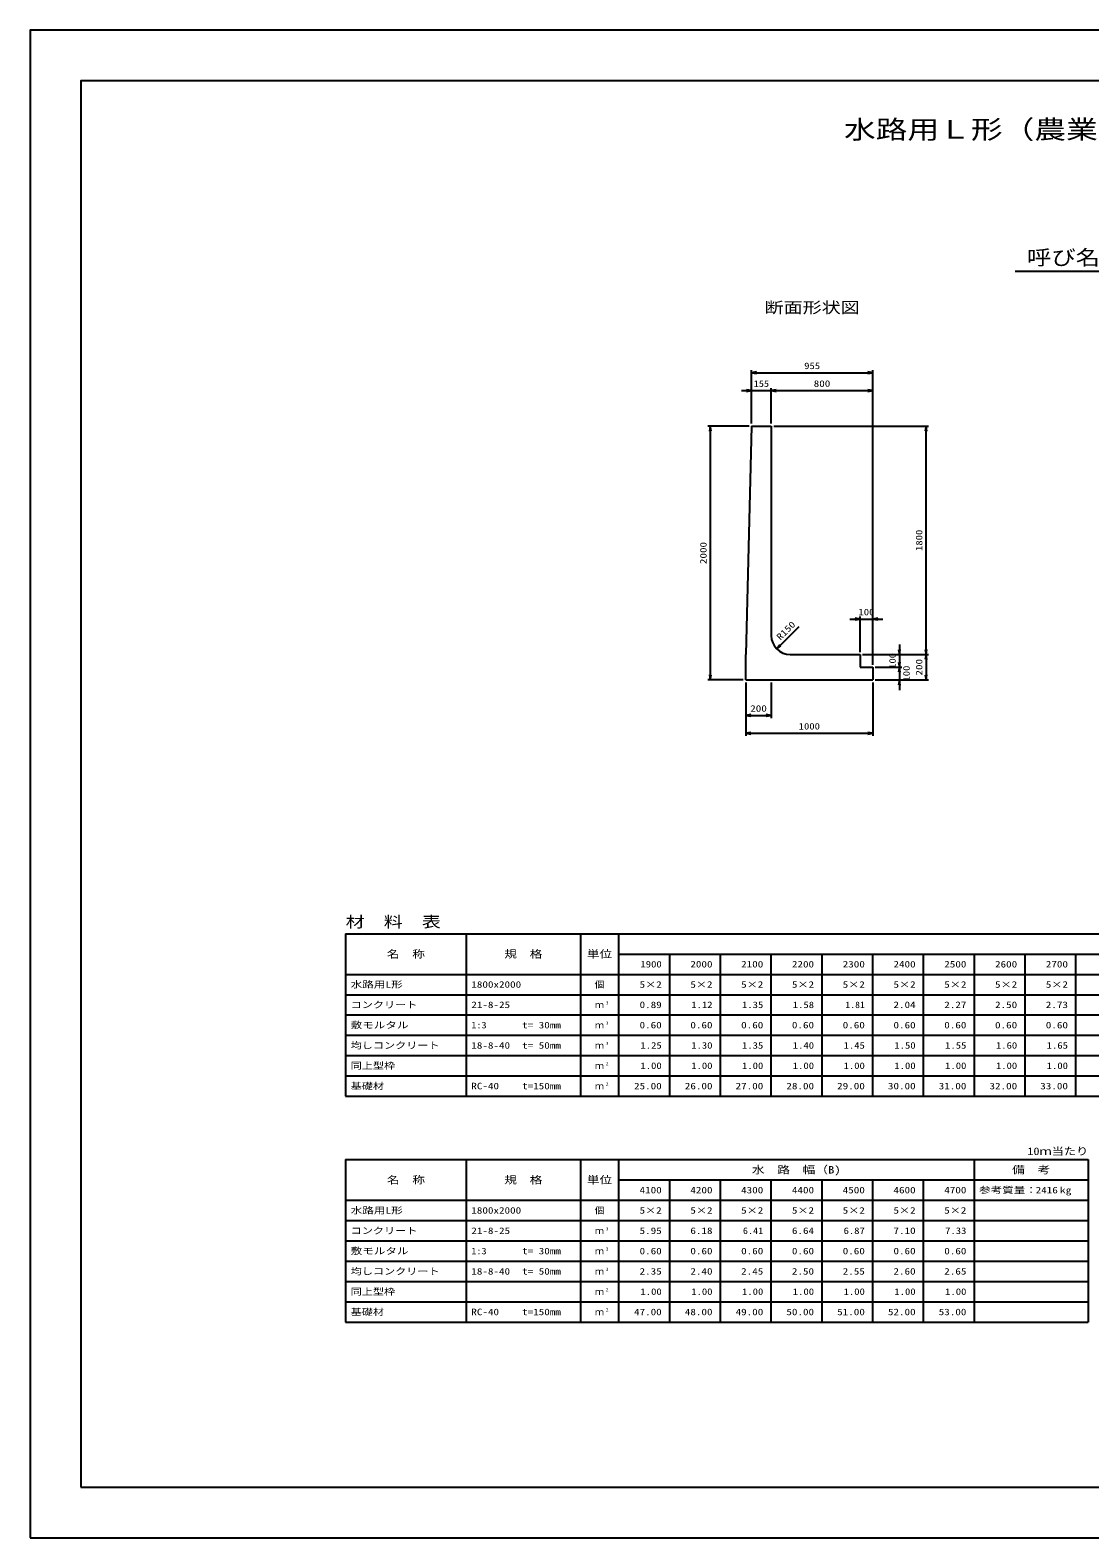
# Model space of a CAD drawing. Units: millimetres at full size. Extents: x 0 to 16820, y 0 to 11880.
# Drawn here: x 0 to 8347, y 0 to 11880 of the extents above; entities that cross this region are included whole.
import ezdxf
from ezdxf.enums import TextEntityAlignment as Align

# ---------------------------------------------------------------- set-up
doc = ezdxf.new("R2010")
doc.units = ezdxf.units.MM
for name, color, linetype, lineweight in [('0_2', 7, 'Continuous', 25), ('D-MTR-FRAM', 7, 'Continuous', 25), ('D-MTR-LINE', 7, 'Continuous', 25), ('D-STR-DIM', 7, 'Continuous', 25), ('D-STR-STRn', 1, 'Continuous', 25), ('D-TTL', 2, 'Continuous', 25), ('D-TTL-TXT', 7, 'Continuous', 25)]:
    doc.layers.add(name, color=color, linetype=linetype, lineweight=lineweight)
doc.layers.add('D-MTR', color=7, linetype='Continuous')
doc.layers.add('D-MTR-TXT', color=7, linetype='Continuous')
doc.styles.add('ＭＳ ゴシック', font='')
doc.styles.get('ＭＳ ゴシック').set_extended_font_data('MS Gothic')

# ---------------------------------------------------------------- blocks, each defined once
blk = doc.blocks.new('open_arrow')
at = {"color": 0, "linetype": 'Continuous', "lineweight": -2}
blk.add_lwpolyline([(7.5, 1.25), (0, 0), (7.5, -1.25)], dxfattribs=at)

msp = doc.modelspace()

# ---------------------------------------------------------------- linework, layer by layer
at = {"layer": '0_2'}
for p, q in [((5682.5, 8780), (5682.5, 9200)), ((5682.5, 9180), (6637.5, 9180)), ((6637.5, 6880), (6637.5, 9200)), ((5602.5, 9040), (5917.5, 9040)), ((5682.5, 8780), (5682.5, 9060)), ((5837.5, 8780), (5837.5, 9060)), ((5837.5, 8780), (5837.5, 9060)), ((5837.5, 9040), (6637.5, 9040)), ((6637.5, 6880), (6637.5, 9060)), ((5662.5, 8760), (5337.5, 8760)), ((5357.5, 8760), (5357.5, 6760)), ((5857.5, 8760), (7077.5, 8760)), ((7057.5, 6960), (7057.5, 8760)), ((6537.5, 6980), (6537.5, 7260)), ((6637.5, 6880), (6637.5, 7260)), ((6457.5, 7240), (6717.5, 7240)), ((6847.5, 7040), (6847.5, 6780)), ((6557.5, 6960), (7077.5, 6960)), ((6557.5, 6960), (7077.5, 6960)), ((6557.5, 6960), (6867.5, 6960)), ((6847.5, 6940), (6847.5, 6680)), ((7057.5, 6960), (7057.5, 6760)), ((6657.5, 6860), (6867.5, 6860)), ((6657.5, 6860), (6867.5, 6860)), ((5617.5, 6760), (5337.5, 6760)), ((5637.5, 6740), (5637.5, 6460)), ((5637.5, 6740), (5637.5, 6320)), ((5837.5, 6740), (5837.5, 6460)), ((6637.5, 6740), (6637.5, 6320)), ((6657.5, 6760), (7077.5, 6760)), ((6657.5, 6760), (6867.5, 6760)), ((5637.5, 6480), (5837.5, 6480)), ((5637.5, 6340), (6637.5, 6340))]:
    msp.add_line(p, q, dxfattribs=at)
at = {"layer": 'D-MTR-FRAM'}
for p, q in [((2485, 4760), (14335, 4760)), ((2485, 4760), (2485, 3480)), ((4635, 4600), (14335, 4600)), ((2485, 3480), (14335, 3480)), ((2485, 2980), (8335, 2980)), ((2485, 2980), (2485, 1700)), ((7435, 2980), (7435, 1700)), ((8335, 2980), (8335, 1700)), ((4635, 2820), (8335, 2820)), ((2485, 1700), (8335, 1700))]:
    msp.add_line(p, q, dxfattribs=at)
at = {"layer": 'D-MTR-LINE'}
for p, q in [((3435, 4760), (3435, 3480)), ((4335, 4760), (4335, 3480)), ((4635, 4760), (4635, 3480)), ((5035, 4600), (5035, 3480)), ((5435, 4600), (5435, 3480)), ((5835, 4600), (5835, 3480)), ((6235, 4600), (6235, 3480)), ((6635, 4600), (6635, 3480)), ((7035, 4600), (7035, 3480)), ((7435, 4600), (7435, 3480)), ((7835, 4600), (7835, 3480)), ((8235, 4600), (8235, 3480)), ((2485, 4440), (14335, 4440)), ((2485, 4280), (14335, 4280)), ((2485, 4120), (14335, 4120)), ((2485, 3960), (14335, 3960)), ((2485, 3800), (14335, 3800)), ((2485, 3640), (14335, 3640)), ((3435, 2980), (3435, 1700)), ((4335, 2980), (4335, 1700)), ((4635, 2980), (4635, 1700)), ((5035, 2820), (5035, 1700)), ((5435, 2820), (5435, 1700)), ((5835, 2820), (5835, 1700)), ((6235, 2820), (6235, 1700)), ((6635, 2820), (6635, 1700)), ((7035, 2820), (7035, 1700)), ((2485, 2660), (8335, 2660)), ((2485, 2500), (8335, 2500)), ((2485, 2340), (8335, 2340)), ((2485, 2180), (8335, 2180)), ((2485, 2020), (8335, 2020)), ((2485, 1860), (8335, 1860))]:
    msp.add_line(p, q, dxfattribs=at)
at = {"layer": 'D-STR-DIM'}
msp.add_line((5881.434, 7003.934), (6058.211, 7180.711), dxfattribs=at)
at = {"layer": 'D-STR-STRn'}
for p, q in [((5682.5, 8760), (5637.5, 6960)), ((5682.5, 8760), (5837.5, 8760)), ((5837.5, 8760), (5837.5, 7110)), ((5637.5, 6760), (5637.5, 6960)), ((5987.5, 6960), (6537.5, 6960)), ((6537.5, 6960), (6537.5, 6860)), ((6537.5, 6860), (6637.5, 6860)), ((6637.5, 6860), (6637.5, 6760)), ((5637.5, 6760), (6637.5, 6760))]:
    msp.add_line(p, q, dxfattribs=at)
msp.add_arc((5987.5, 7110), 150, 180, 270, dxfattribs=at)
at = {"layer": 'D-TTL'}
for points in [[(0, 0), (16820, 0), (16820, 11880), (0, 11880)], [(400, 400), (16420, 400), (16420, 11480), (400, 11480)]]:
    msp.add_lwpolyline(points, close=True, dxfattribs=at)
at = {"layer": 'D-TTL-TXT'}
msp.add_line((7760, 9980), (9060, 9980), dxfattribs=at)

# ---------------------------------------------------------------- block references
at = {"layer": '0_2', "xscale": 5.33, "yscale": 5.33}
for p in [(5682.5, 9180), (5837.5, 9040), (5837.5, 9040), (6637.5, 7240), (5637.5, 6480), (5637.5, 6340)]:
    msp.add_blockref('open_arrow', p, dxfattribs=at)
for p, rotation in [((6637.5, 9180), 180), ((5682.5, 9040), 180), ((6637.5, 9040), 180), ((5357.5, 8760), 270), ((7057.5, 8760), 270), ((6537.5, 7240), 180), ((6847.5, 6960), 90), ((6847.5, 6860), 90), ((7057.5, 6960), 90), ((7057.5, 6960), 270), ((5357.5, 6760), 90), ((6847.5, 6860), 270), ((7057.5, 6760), 90), ((6847.5, 6760), 270), ((5837.5, 6480), 180), ((6637.5, 6340), 180)]:
    msp.add_blockref('open_arrow', p, dxfattribs=dict(at, rotation=rotation))
at = {"layer": 'D-STR-DIM', "xscale": 5.33, "yscale": 5.33, "rotation": 45}
msp.add_blockref('open_arrow', (5881.434, 7003.934), dxfattribs=at)

# ---------------------------------------------------------------- texts
at = {"layer": '0_2', "style": 'ＭＳ ゴシック'}
for s, width, p in [('955', 1.2, (6160, 9235)), ('155', 1.15, (5760, 9095)), ('800', 1.25, (6237.5, 9095)), ('100', 1.2, (6587.5, 7295)), ('200', 1.25, (5737.5, 6535)), ('1000', 1.2, (6137.5, 6395))]:
    msp.add_text(s, height=51.32, dxfattribs=dict(at, width=width)).set_placement(p, align=Align.MIDDLE_CENTER)
for s, width, p in [('2000', 1.25, (5302.5, 7760)), ('1800', 1.2, (7002.5, 7860)), ('100', 1.2, (6792.5, 6910)), ('200', 1.25, (7002.5, 6860)), ('100', 1.2, (6902.5, 6810))]:
    msp.add_text(s, height=51.32, rotation=90, dxfattribs=dict(at, width=width)).set_placement(p, align=Align.MIDDLE_CENTER)
at = {"layer": 'D-MTR', "style": 'ＭＳ ゴシック', "width": 1.25}
msp.add_text('材\u3000料\u3000表', height=87.98, dxfattribs=at).set_placement((2485, 4784), align=Align.BOTTOM_LEFT)
at = {"layer": 'D-MTR', "style": 'ＭＳ ゴシック', "width": 1.2}
msp.add_text('10ｍ当たり', height=58.65, dxfattribs=at).set_placement((8335, 2999.333), align=Align.BOTTOM_RIGHT)
at = {"layer": 'D-MTR-TXT', "style": 'ＭＳ ゴシック'}
for s, height, width, p in [('名\u3000称', 58.65, 1.25, (2960, 4600)), ('規\u3000格', 58.65, 1.25, (3885, 4600)), ('単位', 58.65, 1.25, (4485, 4600)), ('個', 51.32, 1.1, (4485, 4360)), ('名\u3000称', 58.65, 1.25, (2960, 2820)), ('規\u3000格', 58.65, 1.25, (3885, 2820)), ('単位', 58.65, 1.25, (4485, 2820)), ('水\u3000路\u3000幅（B)', 58.65, 1.25, (6035, 2900)), ('備\u3000考', 58.65, 1.25, (7885, 2900)), ('個', 51.32, 1.1, (4485, 2580))]:
    msp.add_text(s, height=height, dxfattribs=dict(at, width=width)).set_placement(p, align=Align.MIDDLE_CENTER)
for s, width, p in [('1900', 1.2, (4975, 4520)), ('2000', 1.25, (5375, 4520)), ('2100', 1.25, (5775, 4520)), ('2200', 1.25, (6175, 4520)), ('2300', 1.25, (6575, 4520)), ('2400', 1.25, (6975, 4520)), ('2500', 1.25, (7375, 4520)), ('2600', 1.25, (7775, 4520)), ('2700', 1.25, (8175, 4520)), ('5×2', 1.25, (4975, 4360)), ('5×2', 1.25, (5375, 4360)), ('5×2', 1.25, (5775, 4360)), ('5×2', 1.25, (6175, 4360)), ('5×2', 1.25, (6575, 4360)), ('5×2', 1.25, (6975, 4360)), ('5×2', 1.25, (7375, 4360)), ('5×2', 1.25, (7775, 4360)), ('5×2', 1.25, (8175, 4360)), ('0.89', 1.25, (4975, 4200)), ('1.12', 1.2, (5375, 4200)), ('1.35', 1.2, (5775, 4200)), ('1.58', 1.2, (6175, 4200)), ('1.81', 1.1, (6575, 4200)), ('2.04', 1.25, (6975, 4200)), ('2.27', 1.25, (7375, 4200)), ('2.50', 1.25, (7775, 4200)), ('2.73', 1.25, (8175, 4200)), ('0.60', 1.25, (4975, 4040)), ('0.60', 1.25, (5375, 4040)), ('0.60', 1.25, (5775, 4040)), ('0.60', 1.25, (6175, 4040)), ('0.60', 1.25, (6575, 4040)), ('0.60', 1.25, (6975, 4040)), ('0.60', 1.25, (7375, 4040)), ('0.60', 1.25, (7775, 4040)), ('0.60', 1.25, (8175, 4040)), ('1.25', 1.2, (4975, 3880)), ('1.30', 1.2, (5375, 3880)), ('1.35', 1.2, (5775, 3880)), ('1.40', 1.2, (6175, 3880)), ('1.45', 1.2, (6575, 3880)), ('1.50', 1.2, (6975, 3880)), ('1.55', 1.2, (7375, 3880)), ('1.60', 1.2, (7775, 3880)), ('1.65', 1.2, (8175, 3880)), ('1.00', 1.2, (4975, 3720)), ('1.00', 1.2, (5375, 3720)), ('1.00', 1.2, (5775, 3720)), ('1.00', 1.2, (6175, 3720)), ('1.00', 1.2, (6575, 3720)), ('1.00', 1.2, (6975, 3720)), ('1.00', 1.2, (7375, 3720)), ('1.00', 1.2, (7775, 3720)), ('1.00', 1.2, (8175, 3720)), ('25.00', 1.25, (4975, 3560)), ('26.00', 1.25, (5375, 3560)), ('27.00', 1.25, (5775, 3560)), ('28.00', 1.25, (6175, 3560)), ('29.00', 1.25, (6575, 3560)), ('30.00', 1.25, (6975, 3560)), ('31.00', 1.25, (7375, 3560)), ('32.00', 1.25, (7775, 3560)), ('33.00', 1.25, (8175, 3560)), ('4100', 1.25, (4975, 2740)), ('4200', 1.25, (5375, 2740)), ('4300', 1.25, (5775, 2740)), ('4400', 1.25, (6175, 2740)), ('4500', 1.25, (6575, 2740)), ('4600', 1.25, (6975, 2740)), ('4700', 1.25, (7375, 2740)), ('2416', 1.25, (8095, 2740)), ('5×2', 1.25, (4975, 2580)), ('5×2', 1.25, (5375, 2580)), ('5×2', 1.25, (5775, 2580)), ('5×2', 1.25, (6175, 2580)), ('5×2', 1.25, (6575, 2580)), ('5×2', 1.25, (6975, 2580)), ('5×2', 1.25, (7375, 2580)), ('5.95', 1.25, (4975, 2420)), ('6.18', 1.25, (5375, 2420)), ('6.41', 1.15, (5775, 2420)), ('6.64', 1.25, (6175, 2420)), ('6.87', 1.2, (6575, 2420)), ('7.10', 1.25, (6975, 2420)), ('7.33', 1.2, (7375, 2420)), ('0.60', 1.25, (4975, 2260)), ('0.60', 1.25, (5375, 2260)), ('0.60', 1.25, (5775, 2260)), ('0.60', 1.25, (6175, 2260)), ('0.60', 1.25, (6575, 2260)), ('0.60', 1.25, (6975, 2260)), ('0.60', 1.25, (7375, 2260)), ('2.35', 1.25, (4975, 2100)), ('2.40', 1.25, (5375, 2100)), ('2.45', 1.25, (5775, 2100)), ('2.50', 1.25, (6175, 2100)), ('2.55', 1.25, (6575, 2100)), ('2.60', 1.25, (6975, 2100)), ('2.65', 1.25, (7375, 2100)), ('1.00', 1.2, (4975, 1940)), ('1.00', 1.2, (5375, 1940)), ('1.00', 1.2, (5775, 1940)), ('1.00', 1.2, (6175, 1940)), ('1.00', 1.2, (6575, 1940)), ('1.00', 1.2, (6975, 1940)), ('1.00', 1.2, (7375, 1940)), ('47.00', 1.25, (4975, 1780)), ('48.00', 1.25, (5375, 1780)), ('49.00', 1.25, (5775, 1780)), ('50.00', 1.25, (6175, 1780)), ('51.00', 1.25, (6575, 1780)), ('52.00', 1.25, (6975, 1780)), ('53.00', 1.25, (7375, 1780))]:
    msp.add_text(s, height=51.32, dxfattribs=dict(at, width=width)).set_placement(p, align=Align.MIDDLE_RIGHT)
for s, width, p in [('水路用L形', 1.3, (2525, 4360)), ('1800x2000', 1.25, (3475, 4360)), ('コンクリート', 1.25, (2525, 4200)), ('21-8-25', 1.25, (3475, 4200)), ('敷モルタル', 1.3, (2525, 4040)), ('1:3', 1.15, (3475, 4040)), ('t= 30mm', 1.25, (3875, 4040)), ('均しコンクリート', 1.25, (2525, 3880)), ('18-8-40', 1.25, (3475, 3880)), ('t= 50mm', 1.25, (3875, 3880)), ('同上型枠', 1.25, (2525, 3720)), ('基礎材', 1.25, (2525, 3560)), ('RC-40', 1.25, (3475, 3560)), ('t=150mm', 1.25, (3875, 3560)), ('参考質量：    kg', 1.3, (7475, 2740)), ('水路用L形', 1.3, (2525, 2580)), ('1800x2000', 1.25, (3475, 2580)), ('コンクリート', 1.25, (2525, 2420)), ('21-8-25', 1.25, (3475, 2420)), ('敷モルタル', 1.3, (2525, 2260)), ('1:3', 1.15, (3475, 2260)), ('t= 30mm', 1.25, (3875, 2260)), ('均しコンクリート', 1.25, (2525, 2100)), ('18-8-40', 1.25, (3475, 2100)), ('t= 50mm', 1.25, (3875, 2100)), ('同上型枠', 1.25, (2525, 1940)), ('基礎材', 1.25, (2525, 1780)), ('RC-40', 1.25, (3475, 1780)), ('t=150mm', 1.25, (3875, 1780))]:
    msp.add_text(s, height=51.32, dxfattribs=dict(at, width=width)).set_placement(p, align=Align.MIDDLE_LEFT)
for p in [(4485, 4200), (4485, 4040), (4485, 3880), (4485, 3720), (4485, 3560), (4485, 2420), (4485, 2260), (4485, 2100), (4485, 1940), (4485, 1780)]:
    msp.add_text('ｍ', height=51.32, dxfattribs=at).set_placement(p, align=Align.MIDDLE_CENTER)
at = {"layer": 'D-MTR-TXT', "style": 'ＭＳ ゴシック', "width": 1.15}
for s, p in [('3', (4535, 4195.333)), ('3', (4535, 4035.333)), ('3', (4535, 3875.333)), ('2', (4535, 3715.333)), ('2', (4535, 3555.333)), ('3', (4535, 2415.333)), ('3', (4535, 2255.333)), ('3', (4535, 2095.333)), ('2', (4535, 1935.333)), ('2', (4535, 1775.333))]:
    msp.add_text(s, height=25.66, dxfattribs=at).set_placement(p, align=Align.BOTTOM_LEFT)
at = {"layer": 'D-STR-DIM', "style": 'ＭＳ ゴシック', "width": 1.25}
msp.add_text('R150', height=51.32, rotation=45, dxfattribs=at).set_placement((5920.374, 7057.959), align=Align.BOTTOM_LEFT)
at = {"layer": 'D-TTL-TXT', "style": 'ＭＳ ゴシック'}
for s, height, width, p in [('水路用Ｌ形（農業土木事業協会型）', 146.6, 1.25, (8410, 10980)), ('呼び名', 117.3, 1.2, (8140, 9995)), ('断面形状図', 87.98, 1.25, (6160, 9624))]:
    msp.add_text(s, height=height, dxfattribs=dict(at, width=width)).set_placement(p, align=Align.BOTTOM_CENTER)

doc.saveas('drawing.dxf')
